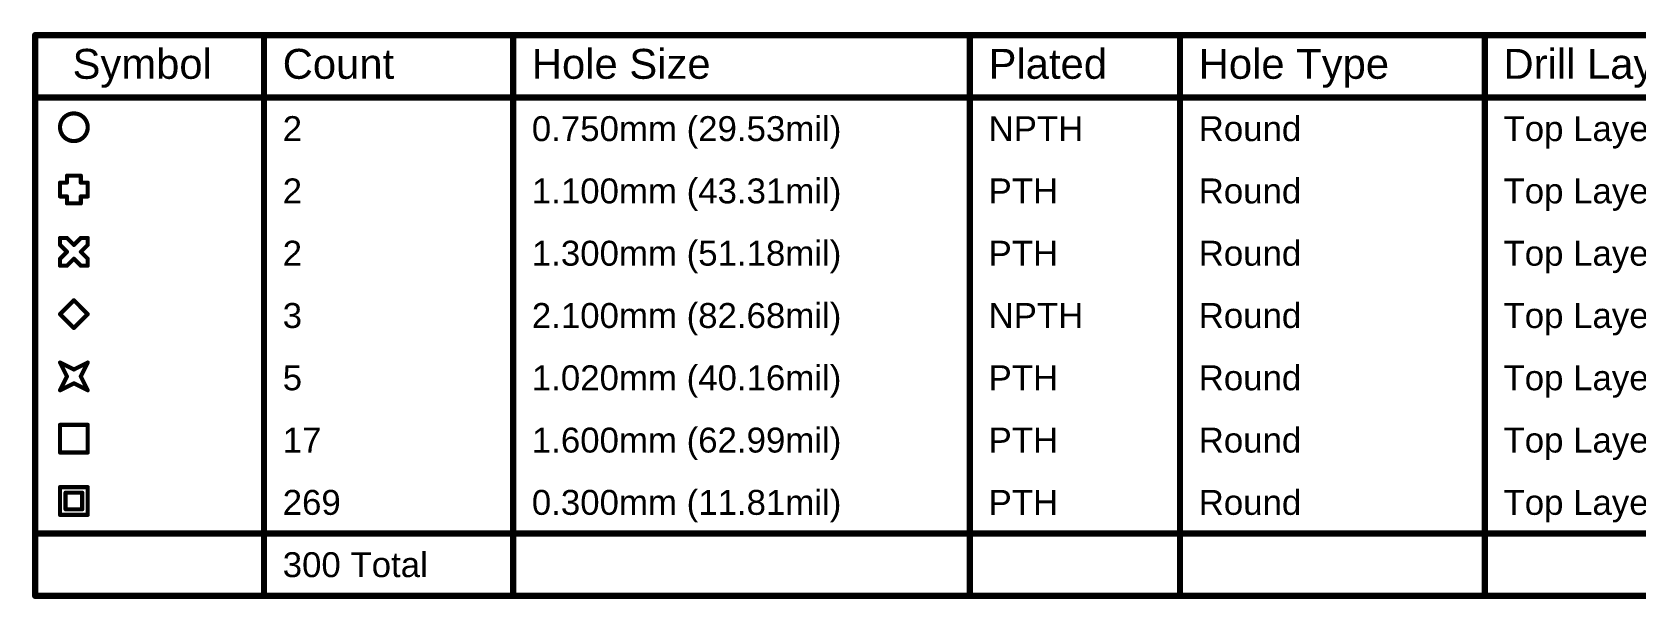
# Model space of a CAD drawing. Header units: inches. Extents: x -8 to 208, y -3 to 109.
# Drawn here: x -7.6 to 90.5, y 74.5 to 109.1 of the extents above; entities that cross this region are included whole.
import ezdxf

# ---------------------------------------------------------------- set-up
doc = ezdxf.new("R2010")
doc.units = ezdxf.units.IN
doc.layers.add('DrillDrawing', color=1, linetype='Continuous')
doc.styles.add('Arial', font='', dxfattribs={"height": 0.2})
doc.styles.get('Arial').set_extended_font_data('Arial')

msp = doc.modelspace()

# ---------------------------------------------------------------- linework, layer by layer
at = {"layer": 'DrillDrawing'}
for points in [[(-7.379, 108.953, 0.381, 0.381, 0), (170.932, 108.953, 0.381, 0.381, 0)], [(-7.379, 74.663, 0.381, 0.381, 0), (-7.379, 108.953, 0.381, 0.381, 0)], [(6.614, 74.663, 0.381, 0.381, 0), (6.614, 108.953, 0.381, 0.381, 0)], [(21.85, 74.663, 0.381, 0.381, 0), (21.85, 108.953, 0.381, 0.381, 0)], [(49.781, 74.663, 0.381, 0.381, 0), (49.781, 108.953, 0.381, 0.381, 0)], [(62.631, 74.663, 0.381, 0.381, 0), (62.631, 108.953, 0.381, 0.381, 0)], [(81.269, 74.663, 0.381, 0.381, 0), (81.269, 108.953, 0.381, 0.381, 0)], [(-7.379, 105.143, 0.381, 0.381, 0), (170.932, 105.143, 0.381, 0.381, 0)], [(-5.86, 99.09, 0.254, 0.254, 0), (-5.86, 99.936, 0.254, 0.254, 0)], [(-5.86, 99.936, 0.254, 0.254, 0), (-5.437, 99.936, 0.254, 0.254, 0)], [(-5.437, 99.936, 0.254, 0.254, 0), (-5.437, 100.36, 0.254, 0.254, 0)], [(-5.437, 100.36, 0.254, 0.254, 0), (-4.59, 100.36, 0.254, 0.254, 0)], [(-4.59, 99.936, 0.254, 0.254, 0), (-4.59, 100.36, 0.254, 0.254, 0)], [(-4.59, 99.936, 0.254, 0.254, 0), (-4.167, 99.936, 0.254, 0.254, 0)], [(-4.167, 99.09, 0.254, 0.254, 0), (-4.167, 99.936, 0.254, 0.254, 0)], [(-5.86, 99.09, 0.254, 0.254, 0), (-5.437, 99.09, 0.254, 0.254, 0)], [(-5.437, 98.666, 0.254, 0.254, 0), (-5.437, 99.09, 0.254, 0.254, 0)], [(-4.59, 99.09, 0.254, 0.254, 0), (-4.167, 99.09, 0.254, 0.254, 0)], [(-4.59, 98.666, 0.254, 0.254, 0), (-4.59, 99.09, 0.254, 0.254, 0)], [(-5.437, 98.666, 0.254, 0.254, 0), (-4.59, 98.666, 0.254, 0.254, 0)], [(-5.86, 96.126, 0.254, 0.254, 0), (-5.86, 96.55, 0.254, 0.254, 0)], [(-5.86, 96.55, 0.254, 0.254, 0), (-5.437, 96.55, 0.254, 0.254, 0)], [(-5.86, 96.126, 0.254, 0.254, 0), (-5.437, 95.703, 0.254, 0.254, 0)], [(-5.437, 96.55, 0.254, 0.254, 0), (-5.013, 96.126, 0.254, 0.254, 0)], [(-5.013, 96.126, 0.254, 0.254, 0), (-4.59, 96.55, 0.254, 0.254, 0)], [(-4.59, 96.55, 0.254, 0.254, 0), (-4.167, 96.55, 0.254, 0.254, 0)], [(-4.59, 95.703, 0.254, 0.254, 0), (-4.167, 96.126, 0.254, 0.254, 0)], [(-4.167, 96.126, 0.254, 0.254, 0), (-4.167, 96.55, 0.254, 0.254, 0)], [(-5.86, 95.28, 0.254, 0.254, 0), (-5.437, 95.703, 0.254, 0.254, 0)], [(-5.86, 94.856, 0.254, 0.254, 0), (-5.86, 95.28, 0.254, 0.254, 0)], [(-5.437, 94.856, 0.254, 0.254, 0), (-5.013, 95.28, 0.254, 0.254, 0)], [(-5.013, 95.28, 0.254, 0.254, 0), (-4.59, 94.856, 0.254, 0.254, 0)], [(-4.59, 95.703, 0.254, 0.254, 0), (-4.167, 95.28, 0.254, 0.254, 0)], [(-4.167, 94.856, 0.254, 0.254, 0), (-4.167, 95.28, 0.254, 0.254, 0)], [(-5.86, 94.856, 0.254, 0.254, 0), (-5.437, 94.856, 0.254, 0.254, 0)], [(-4.59, 94.856, 0.254, 0.254, 0), (-4.167, 94.856, 0.254, 0.254, 0)], [(-5.86, 91.893, 0.254, 0.254, 0), (-5.013, 92.74, 0.254, 0.254, 0)], [(-5.013, 92.74, 0.254, 0.254, 0), (-4.167, 91.893, 0.254, 0.254, 0)], [(-5.86, 91.893, 0.254, 0.254, 0), (-5.013, 91.046, 0.254, 0.254, 0)], [(-5.013, 91.046, 0.254, 0.254, 0), (-4.167, 91.893, 0.254, 0.254, 0)], [(-5.86, 88.93, 0.254, 0.254, 0), (-5.013, 88.506, 0.254, 0.254, 0)], [(-5.86, 88.93, 0.254, 0.254, 0), (-5.437, 88.083, 0.254, 0.254, 0)], [(-5.013, 88.506, 0.254, 0.254, 0), (-4.167, 88.93, 0.254, 0.254, 0)], [(-4.59, 88.083, 0.254, 0.254, 0), (-4.167, 88.93, 0.254, 0.254, 0)], [(-5.86, 87.236, 0.254, 0.254, 0), (-5.437, 88.083, 0.254, 0.254, 0)], [(-5.86, 87.236, 0.254, 0.254, 0), (-5.013, 87.66, 0.254, 0.254, 0)], [(-5.013, 87.66, 0.254, 0.254, 0), (-4.167, 87.236, 0.254, 0.254, 0)], [(-4.59, 88.083, 0.254, 0.254, 0), (-4.167, 87.236, 0.254, 0.254, 0)], [(-5.86, 85.12, 0.254, 0.254, 0), (-4.167, 85.12, 0.254, 0.254, 0)], [(-5.86, 83.426, 0.254, 0.254, 0), (-5.86, 85.12, 0.254, 0.254, 0)], [(-4.167, 83.426, 0.254, 0.254, 0), (-4.167, 85.12, 0.254, 0.254, 0)], [(-5.86, 83.426, 0.254, 0.254, 0), (-4.167, 83.426, 0.254, 0.254, 0)], [(-5.86, 81.31, 0.254, 0.254, 0), (-4.167, 81.31, 0.254, 0.254, 0)], [(-5.86, 79.616, 0.254, 0.254, 0), (-5.86, 81.31, 0.254, 0.254, 0)], [(-4.167, 79.616, 0.254, 0.254, 0), (-4.167, 81.31, 0.254, 0.254, 0)], [(-5.521, 80.971, 0.254, 0.254, 0), (-4.505, 80.971, 0.254, 0.254, 0)], [(-5.521, 79.955, 0.254, 0.254, 0), (-5.521, 80.971, 0.254, 0.254, 0)], [(-4.505, 79.955, 0.254, 0.254, 0), (-4.505, 80.971, 0.254, 0.254, 0)], [(-5.86, 79.616, 0.254, 0.254, 0), (-4.167, 79.616, 0.254, 0.254, 0)], [(-5.521, 79.955, 0.254, 0.254, 0), (-4.505, 79.955, 0.254, 0.254, 0)], [(-7.379, 78.473, 0.381, 0.381, 0), (170.932, 78.473, 0.381, 0.381, 0)], [(-7.379, 74.663, 0.381, 0.381, 0), (170.932, 74.663, 0.381, 0.381, 0)]]:
    msp.add_lwpolyline(points, format="xyseb", dxfattribs=at)
for points in [[(-7.474, 108.953, 0.191, 0.191, 1), (-7.283, 108.953, 0.191, 0.191, 1)], [(-7.474, 108.953, 0.191, 0.191, 1), (-7.283, 108.953, 0.191, 0.191, 1)], [(6.518, 108.953, 0.191, 0.191, 1), (6.709, 108.953, 0.191, 0.191, 1)], [(21.754, 108.953, 0.191, 0.191, 1), (21.945, 108.953, 0.191, 0.191, 1)], [(49.686, 108.953, 0.191, 0.191, 1), (49.877, 108.953, 0.191, 0.191, 1)], [(62.535, 108.953, 0.191, 0.191, 1), (62.726, 108.953, 0.191, 0.191, 1)], [(81.174, 108.953, 0.191, 0.191, 1), (81.364, 108.953, 0.191, 0.191, 1)], [(-7.474, 105.143, 0.191, 0.191, 1), (-7.283, 105.143, 0.191, 0.191, 1)], [(-4.167, 103.323, 0.254, 0.254, 1), (-5.86, 103.323, 0.254, 0.254, 1)], [(-5.923, 103.323, 0.127, 0.127, 1), (-5.796, 103.323, 0.127, 0.127, 1)], [(-4.23, 103.323, 0.127, 0.127, 1), (-4.103, 103.323, 0.127, 0.127, 1)], [(-5.923, 99.936, 0.127, 0.127, 1), (-5.796, 99.936, 0.127, 0.127, 1)], [(-5.923, 99.936, 0.127, 0.127, 1), (-5.796, 99.936, 0.127, 0.127, 1)], [(-5.5, 100.36, 0.127, 0.127, 1), (-5.373, 100.36, 0.127, 0.127, 1)], [(-5.5, 100.36, 0.127, 0.127, 1), (-5.373, 100.36, 0.127, 0.127, 1)], [(-5.5, 99.936, 0.127, 0.127, 1), (-5.373, 99.936, 0.127, 0.127, 1)], [(-5.5, 99.936, 0.127, 0.127, 1), (-5.373, 99.936, 0.127, 0.127, 1)], [(-4.653, 100.36, 0.127, 0.127, 1), (-4.526, 100.36, 0.127, 0.127, 1)], [(-4.653, 100.36, 0.127, 0.127, 1), (-4.526, 100.36, 0.127, 0.127, 1)], [(-4.653, 99.936, 0.127, 0.127, 1), (-4.526, 99.936, 0.127, 0.127, 1)], [(-4.653, 99.936, 0.127, 0.127, 1), (-4.526, 99.936, 0.127, 0.127, 1)], [(-4.23, 99.936, 0.127, 0.127, 1), (-4.103, 99.936, 0.127, 0.127, 1)], [(-4.23, 99.936, 0.127, 0.127, 1), (-4.103, 99.936, 0.127, 0.127, 1)], [(-5.923, 99.09, 0.127, 0.127, 1), (-5.796, 99.09, 0.127, 0.127, 1)], [(-5.923, 99.09, 0.127, 0.127, 1), (-5.796, 99.09, 0.127, 0.127, 1)], [(-5.5, 99.09, 0.127, 0.127, 1), (-5.373, 99.09, 0.127, 0.127, 1)], [(-5.5, 99.09, 0.127, 0.127, 1), (-5.373, 99.09, 0.127, 0.127, 1)], [(-4.653, 99.09, 0.127, 0.127, 1), (-4.526, 99.09, 0.127, 0.127, 1)], [(-4.653, 99.09, 0.127, 0.127, 1), (-4.526, 99.09, 0.127, 0.127, 1)], [(-4.23, 99.09, 0.127, 0.127, 1), (-4.103, 99.09, 0.127, 0.127, 1)], [(-4.23, 99.09, 0.127, 0.127, 1), (-4.103, 99.09, 0.127, 0.127, 1)], [(-5.5, 98.666, 0.127, 0.127, 1), (-5.373, 98.666, 0.127, 0.127, 1)], [(-5.5, 98.666, 0.127, 0.127, 1), (-5.373, 98.666, 0.127, 0.127, 1)], [(-4.653, 98.666, 0.127, 0.127, 1), (-4.526, 98.666, 0.127, 0.127, 1)], [(-4.653, 98.666, 0.127, 0.127, 1), (-4.526, 98.666, 0.127, 0.127, 1)], [(-5.923, 96.55, 0.127, 0.127, 1), (-5.796, 96.55, 0.127, 0.127, 1)], [(-5.923, 96.55, 0.127, 0.127, 1), (-5.796, 96.55, 0.127, 0.127, 1)], [(-5.923, 96.126, 0.127, 0.127, 1), (-5.796, 96.126, 0.127, 0.127, 1)], [(-5.923, 96.126, 0.127, 0.127, 1), (-5.796, 96.126, 0.127, 0.127, 1)], [(-5.5, 96.55, 0.127, 0.127, 1), (-5.373, 96.55, 0.127, 0.127, 1)], [(-5.5, 96.55, 0.127, 0.127, 1), (-5.373, 96.55, 0.127, 0.127, 1)], [(-5.077, 96.126, 0.127, 0.127, 1), (-4.95, 96.126, 0.127, 0.127, 1)], [(-5.077, 96.126, 0.127, 0.127, 1), (-4.95, 96.126, 0.127, 0.127, 1)], [(-4.653, 96.55, 0.127, 0.127, 1), (-4.526, 96.55, 0.127, 0.127, 1)], [(-4.653, 96.55, 0.127, 0.127, 1), (-4.526, 96.55, 0.127, 0.127, 1)], [(-4.23, 96.55, 0.127, 0.127, 1), (-4.103, 96.55, 0.127, 0.127, 1)], [(-4.23, 96.55, 0.127, 0.127, 1), (-4.103, 96.55, 0.127, 0.127, 1)], [(-4.23, 96.126, 0.127, 0.127, 1), (-4.103, 96.126, 0.127, 0.127, 1)], [(-4.23, 96.126, 0.127, 0.127, 1), (-4.103, 96.126, 0.127, 0.127, 1)], [(-5.923, 95.28, 0.127, 0.127, 1), (-5.796, 95.28, 0.127, 0.127, 1)], [(-5.923, 95.28, 0.127, 0.127, 1), (-5.796, 95.28, 0.127, 0.127, 1)], [(-5.5, 95.703, 0.127, 0.127, 1), (-5.373, 95.703, 0.127, 0.127, 1)], [(-5.5, 95.703, 0.127, 0.127, 1), (-5.373, 95.703, 0.127, 0.127, 1)], [(-5.077, 95.28, 0.127, 0.127, 1), (-4.95, 95.28, 0.127, 0.127, 1)], [(-5.077, 95.28, 0.127, 0.127, 1), (-4.95, 95.28, 0.127, 0.127, 1)], [(-4.653, 95.703, 0.127, 0.127, 1), (-4.526, 95.703, 0.127, 0.127, 1)], [(-4.653, 95.703, 0.127, 0.127, 1), (-4.526, 95.703, 0.127, 0.127, 1)], [(-4.23, 95.28, 0.127, 0.127, 1), (-4.103, 95.28, 0.127, 0.127, 1)], [(-4.23, 95.28, 0.127, 0.127, 1), (-4.103, 95.28, 0.127, 0.127, 1)], [(-5.923, 94.856, 0.127, 0.127, 1), (-5.796, 94.856, 0.127, 0.127, 1)], [(-5.923, 94.856, 0.127, 0.127, 1), (-5.796, 94.856, 0.127, 0.127, 1)], [(-5.5, 94.856, 0.127, 0.127, 1), (-5.373, 94.856, 0.127, 0.127, 1)], [(-5.5, 94.856, 0.127, 0.127, 1), (-5.373, 94.856, 0.127, 0.127, 1)], [(-4.653, 94.856, 0.127, 0.127, 1), (-4.526, 94.856, 0.127, 0.127, 1)], [(-4.653, 94.856, 0.127, 0.127, 1), (-4.526, 94.856, 0.127, 0.127, 1)], [(-4.23, 94.856, 0.127, 0.127, 1), (-4.103, 94.856, 0.127, 0.127, 1)], [(-4.23, 94.856, 0.127, 0.127, 1), (-4.103, 94.856, 0.127, 0.127, 1)], [(-5.077, 92.74, 0.127, 0.127, 1), (-4.95, 92.74, 0.127, 0.127, 1)], [(-5.077, 92.74, 0.127, 0.127, 1), (-4.95, 92.74, 0.127, 0.127, 1)], [(-5.923, 91.893, 0.127, 0.127, 1), (-5.796, 91.893, 0.127, 0.127, 1)], [(-5.923, 91.893, 0.127, 0.127, 1), (-5.796, 91.893, 0.127, 0.127, 1)], [(-4.23, 91.893, 0.127, 0.127, 1), (-4.103, 91.893, 0.127, 0.127, 1)], [(-4.23, 91.893, 0.127, 0.127, 1), (-4.103, 91.893, 0.127, 0.127, 1)], [(-5.077, 91.046, 0.127, 0.127, 1), (-4.95, 91.046, 0.127, 0.127, 1)], [(-5.077, 91.046, 0.127, 0.127, 1), (-4.95, 91.046, 0.127, 0.127, 1)], [(-5.923, 88.93, 0.127, 0.127, 1), (-5.796, 88.93, 0.127, 0.127, 1)], [(-5.923, 88.93, 0.127, 0.127, 1), (-5.796, 88.93, 0.127, 0.127, 1)], [(-5.077, 88.506, 0.127, 0.127, 1), (-4.95, 88.506, 0.127, 0.127, 1)], [(-5.077, 88.506, 0.127, 0.127, 1), (-4.95, 88.506, 0.127, 0.127, 1)], [(-4.23, 88.93, 0.127, 0.127, 1), (-4.103, 88.93, 0.127, 0.127, 1)], [(-4.23, 88.93, 0.127, 0.127, 1), (-4.103, 88.93, 0.127, 0.127, 1)], [(-5.923, 87.236, 0.127, 0.127, 1), (-5.796, 87.236, 0.127, 0.127, 1)], [(-5.923, 87.236, 0.127, 0.127, 1), (-5.796, 87.236, 0.127, 0.127, 1)], [(-5.5, 88.083, 0.127, 0.127, 1), (-5.373, 88.083, 0.127, 0.127, 1)], [(-5.5, 88.083, 0.127, 0.127, 1), (-5.373, 88.083, 0.127, 0.127, 1)], [(-5.077, 87.66, 0.127, 0.127, 1), (-4.95, 87.66, 0.127, 0.127, 1)], [(-5.077, 87.66, 0.127, 0.127, 1), (-4.95, 87.66, 0.127, 0.127, 1)], [(-4.653, 88.083, 0.127, 0.127, 1), (-4.526, 88.083, 0.127, 0.127, 1)], [(-4.653, 88.083, 0.127, 0.127, 1), (-4.526, 88.083, 0.127, 0.127, 1)], [(-4.23, 87.236, 0.127, 0.127, 1), (-4.103, 87.236, 0.127, 0.127, 1)], [(-4.23, 87.236, 0.127, 0.127, 1), (-4.103, 87.236, 0.127, 0.127, 1)], [(-5.923, 85.12, 0.127, 0.127, 1), (-5.796, 85.12, 0.127, 0.127, 1)], [(-5.923, 85.12, 0.127, 0.127, 1), (-5.796, 85.12, 0.127, 0.127, 1)], [(-4.23, 85.12, 0.127, 0.127, 1), (-4.103, 85.12, 0.127, 0.127, 1)], [(-4.23, 85.12, 0.127, 0.127, 1), (-4.103, 85.12, 0.127, 0.127, 1)], [(-5.923, 83.426, 0.127, 0.127, 1), (-5.796, 83.426, 0.127, 0.127, 1)], [(-5.923, 83.426, 0.127, 0.127, 1), (-5.796, 83.426, 0.127, 0.127, 1)], [(-4.23, 83.426, 0.127, 0.127, 1), (-4.103, 83.426, 0.127, 0.127, 1)], [(-4.23, 83.426, 0.127, 0.127, 1), (-4.103, 83.426, 0.127, 0.127, 1)], [(-5.923, 81.31, 0.127, 0.127, 1), (-5.796, 81.31, 0.127, 0.127, 1)], [(-5.923, 81.31, 0.127, 0.127, 1), (-5.796, 81.31, 0.127, 0.127, 1)], [(-4.23, 81.31, 0.127, 0.127, 1), (-4.103, 81.31, 0.127, 0.127, 1)], [(-4.23, 81.31, 0.127, 0.127, 1), (-4.103, 81.31, 0.127, 0.127, 1)], [(-5.585, 80.971, 0.127, 0.127, 1), (-5.458, 80.971, 0.127, 0.127, 1)], [(-5.585, 80.971, 0.127, 0.127, 1), (-5.458, 80.971, 0.127, 0.127, 1)], [(-4.569, 80.971, 0.127, 0.127, 1), (-4.442, 80.971, 0.127, 0.127, 1)], [(-4.569, 80.971, 0.127, 0.127, 1), (-4.442, 80.971, 0.127, 0.127, 1)], [(-5.923, 79.616, 0.127, 0.127, 1), (-5.796, 79.616, 0.127, 0.127, 1)], [(-5.923, 79.616, 0.127, 0.127, 1), (-5.796, 79.616, 0.127, 0.127, 1)], [(-5.585, 79.955, 0.127, 0.127, 1), (-5.458, 79.955, 0.127, 0.127, 1)], [(-5.585, 79.955, 0.127, 0.127, 1), (-5.458, 79.955, 0.127, 0.127, 1)], [(-4.569, 79.955, 0.127, 0.127, 1), (-4.442, 79.955, 0.127, 0.127, 1)], [(-4.569, 79.955, 0.127, 0.127, 1), (-4.442, 79.955, 0.127, 0.127, 1)], [(-4.23, 79.616, 0.127, 0.127, 1), (-4.103, 79.616, 0.127, 0.127, 1)], [(-4.23, 79.616, 0.127, 0.127, 1), (-4.103, 79.616, 0.127, 0.127, 1)], [(-7.474, 78.473, 0.191, 0.191, 1), (-7.283, 78.473, 0.191, 0.191, 1)], [(-7.474, 74.663, 0.191, 0.191, 1), (-7.283, 74.663, 0.191, 0.191, 1)], [(-7.474, 74.663, 0.191, 0.191, 1), (-7.283, 74.663, 0.191, 0.191, 1)], [(6.518, 74.663, 0.191, 0.191, 1), (6.709, 74.663, 0.191, 0.191, 1)], [(21.754, 74.663, 0.191, 0.191, 1), (21.945, 74.663, 0.191, 0.191, 1)], [(49.686, 74.663, 0.191, 0.191, 1), (49.877, 74.663, 0.191, 0.191, 1)], [(62.535, 74.663, 0.191, 0.191, 1), (62.726, 74.663, 0.191, 0.191, 1)], [(81.174, 74.663, 0.191, 0.191, 1), (81.364, 74.663, 0.191, 0.191, 1)]]:
    msp.add_lwpolyline(points, format="xyseb", close=True, dxfattribs=at)

# ---------------------------------------------------------------- texts
at = {"layer": 'DrillDrawing', "style": 'Arial'}
for s, height, p in [('Symbol', 1.8288, (-5.093, 106.286)), ('Count', 1.8288, (7.757, 106.286)), ('Hole Size', 1.8288, (22.993, 106.286)), ('Plated', 1.8288, (50.924, 106.286)), ('Hole Type', 1.8288, (63.774, 106.286)), ('Drill Layer Pair', 1.8288, (82.412, 106.286)), ('2', 1.524, (7.757, 102.476)), ('0.750mm (29.53mil)', 1.524, (22.993, 102.476)), ('NPTH', 1.524, (50.924, 102.476)), ('Round', 1.524, (63.774, 102.476)), ('Top Layer - Bottom Layer', 1.524, (82.412, 102.476)), ('2', 1.524, (7.757, 98.666)), ('1.100mm (43.31mil)', 1.524, (22.993, 98.666)), ('PTH', 1.524, (50.924, 98.666)), ('Round', 1.524, (63.774, 98.666)), ('Top Layer - Bottom Layer', 1.524, (82.412, 98.666)), ('2', 1.524, (7.757, 94.856)), ('1.300mm (51.18mil)', 1.524, (22.993, 94.856)), ('PTH', 1.524, (50.924, 94.856)), ('Round', 1.524, (63.774, 94.856)), ('Top Layer - Bottom Layer', 1.524, (82.412, 94.856)), ('3', 1.524, (7.757, 91.046)), ('2.100mm (82.68mil)', 1.524, (22.993, 91.046)), ('NPTH', 1.524, (50.924, 91.046)), ('Round', 1.524, (63.774, 91.046)), ('Top Layer - Bottom Layer', 1.524, (82.412, 91.046)), ('5', 1.524, (7.757, 87.236)), ('1.020mm (40.16mil)', 1.524, (22.993, 87.236)), ('PTH', 1.524, (50.924, 87.236)), ('Round', 1.524, (63.774, 87.236)), ('Top Layer - Bottom Layer', 1.524, (82.412, 87.236)), ('17', 1.524, (7.757, 83.426)), ('1.600mm (62.99mil)', 1.524, (22.993, 83.426)), ('PTH', 1.524, (50.924, 83.426)), ('Round', 1.524, (63.774, 83.426)), ('Top Layer - Bottom Layer', 1.524, (82.412, 83.426)), ('269', 1.524, (7.757, 79.616)), ('0.300mm (11.81mil)', 1.524, (22.993, 79.616)), ('PTH', 1.524, (50.924, 79.616)), ('Round', 1.524, (63.774, 79.616)), ('Top Layer - Bottom Layer', 1.524, (82.412, 79.616)), ('300 Total', 1.524, (7.757, 75.806))]:
    msp.add_text(s, height=height, dxfattribs=at).set_placement(p)

doc.saveas('drawing.dxf')
